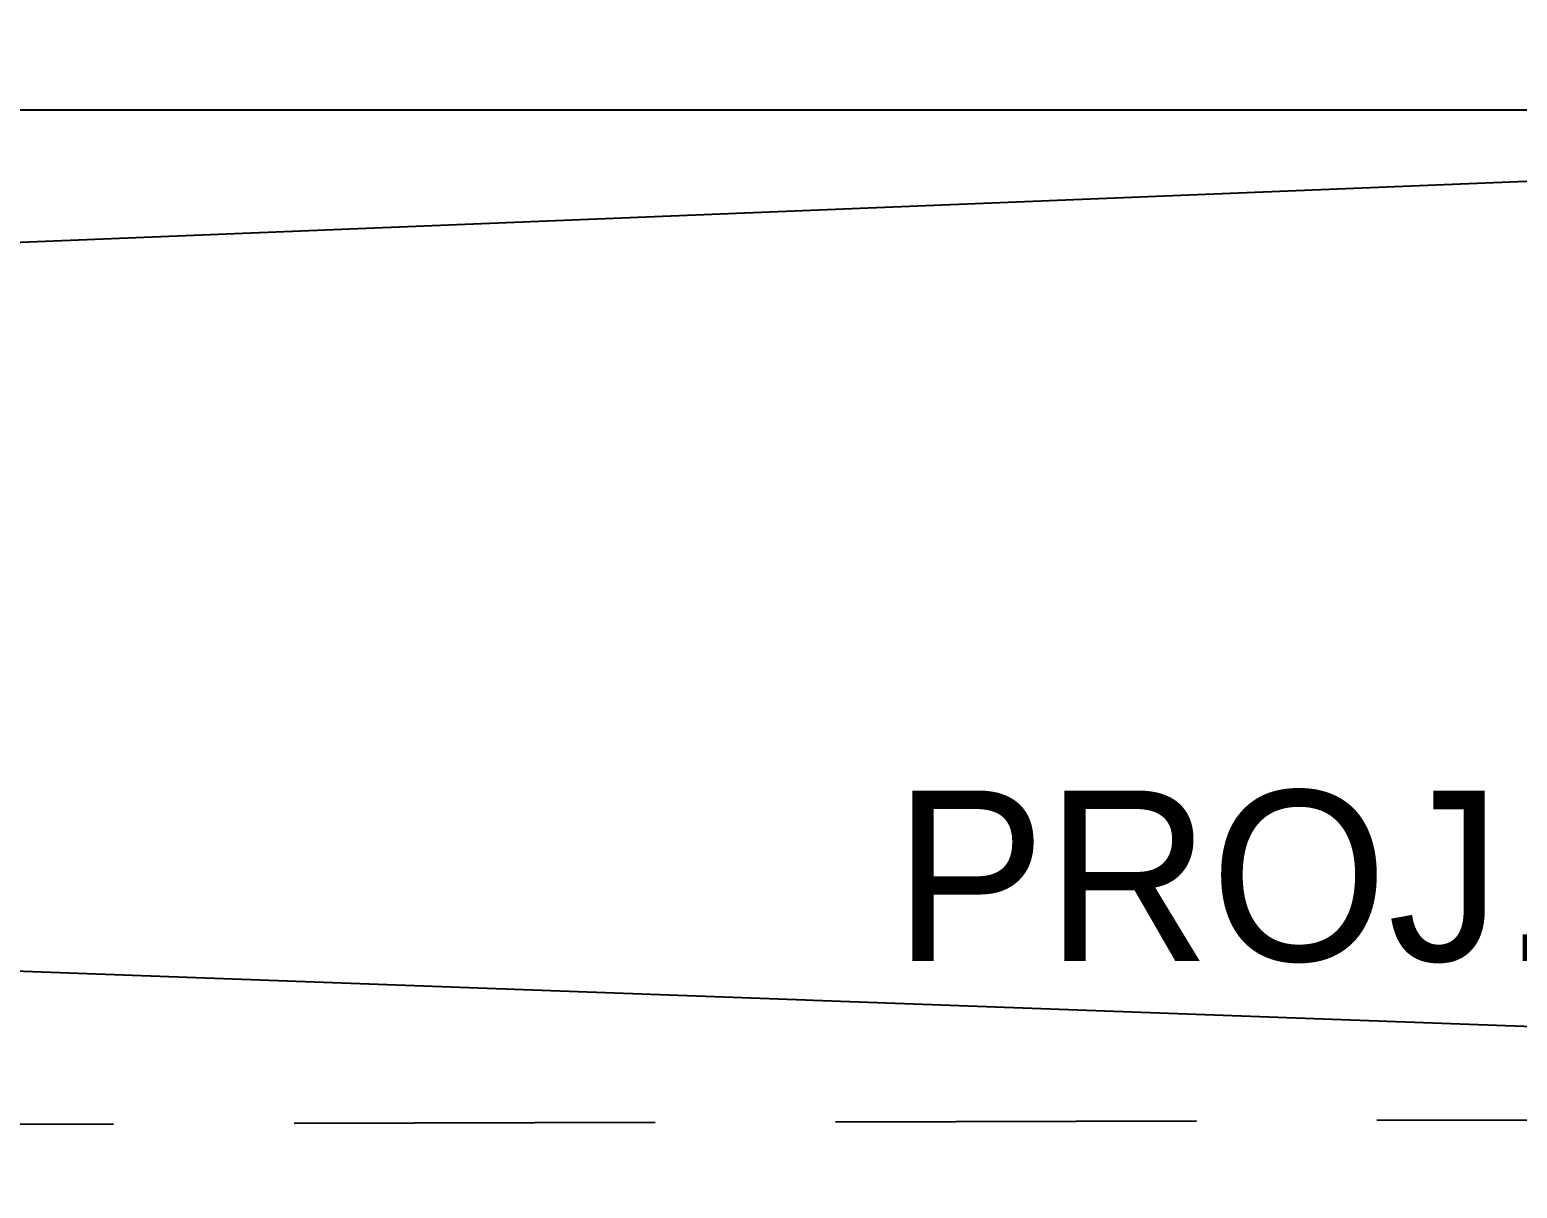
# Model space of a CAD drawing. Header units: centimetres. Extents: x 0 to 1084401, y -139216 to 99734.
# Drawn here: x 912351.3 to 912560.6, y 9725.2 to 9888.3 of the extents above; entities that cross this region are included whole.
import ezdxf

# ---------------------------------------------------------------- set-up
doc = ezdxf.new("R2010")
doc.units = ezdxf.units.CM
doc.header["$LTSCALE"] = 4
doc.linetypes.add('HIDDENX2', pattern=[19.049999999999997, 12.7, -6.35])
for name, color, linetype in [('0.1', 1, 'Continuous'), ('0.4', 4, 'Continuous'), ('0.6', 6, 'Continuous'), ('C-TEXTO-02', 2, 'Continuous')]:
    doc.layers.add(name, color=color, linetype=linetype)
doc.styles.add('Símbolos', font='ERASLGHT.TTF')

msp = doc.modelspace()

# ---------------------------------------------------------------- linework, layer by layer
at = {"layer": '0.1', "linetype": 'HIDDENX2'}
msp.add_lwpolyline([(912896.4807400478, 9735.708614583731), (909055.9373139356, 9725.209620317313)], dxfattribs=at)
at = {"layer": '0.6'}
for points in [[(912810.2346801861, 9947.01251930817), (912810.2346801861, 9877.01251930817), (912420.2346801861, 9877.01251930817)], [(912435.2346801861, 9877.01251930817), (912285.2346801861, 9877.01251930817)]]:
    msp.add_lwpolyline(points, dxfattribs=at)

# ---------------------------------------------------------------- texts
at = {"layer": 'C-TEXTO-02', "insert": (912472.848494478, 9781.215463361703), "char_height": 24, "width": 536.3592876172916, "attachment_point": 1, "style": 'Símbolos', "bg_fill": 2}
msp.add_mtext('PROJ. ALINHAMENTO', dxfattribs=at)

# ---------------------------------------------------------------- next in the draw order: linework, layer by layer
at = {"layer": '0.4'}
for p, q in [((912810.2346801861, 9877.01251930817), (909055.9373139356, 9725.209620317313)), ((909055.9373139356, 9876.914147122683, 72875.6003670343), (912896.4807400478, 9735.708614583731))]:
    msp.add_line(p, q, dxfattribs=at)

doc.saveas('drawing.dxf')
